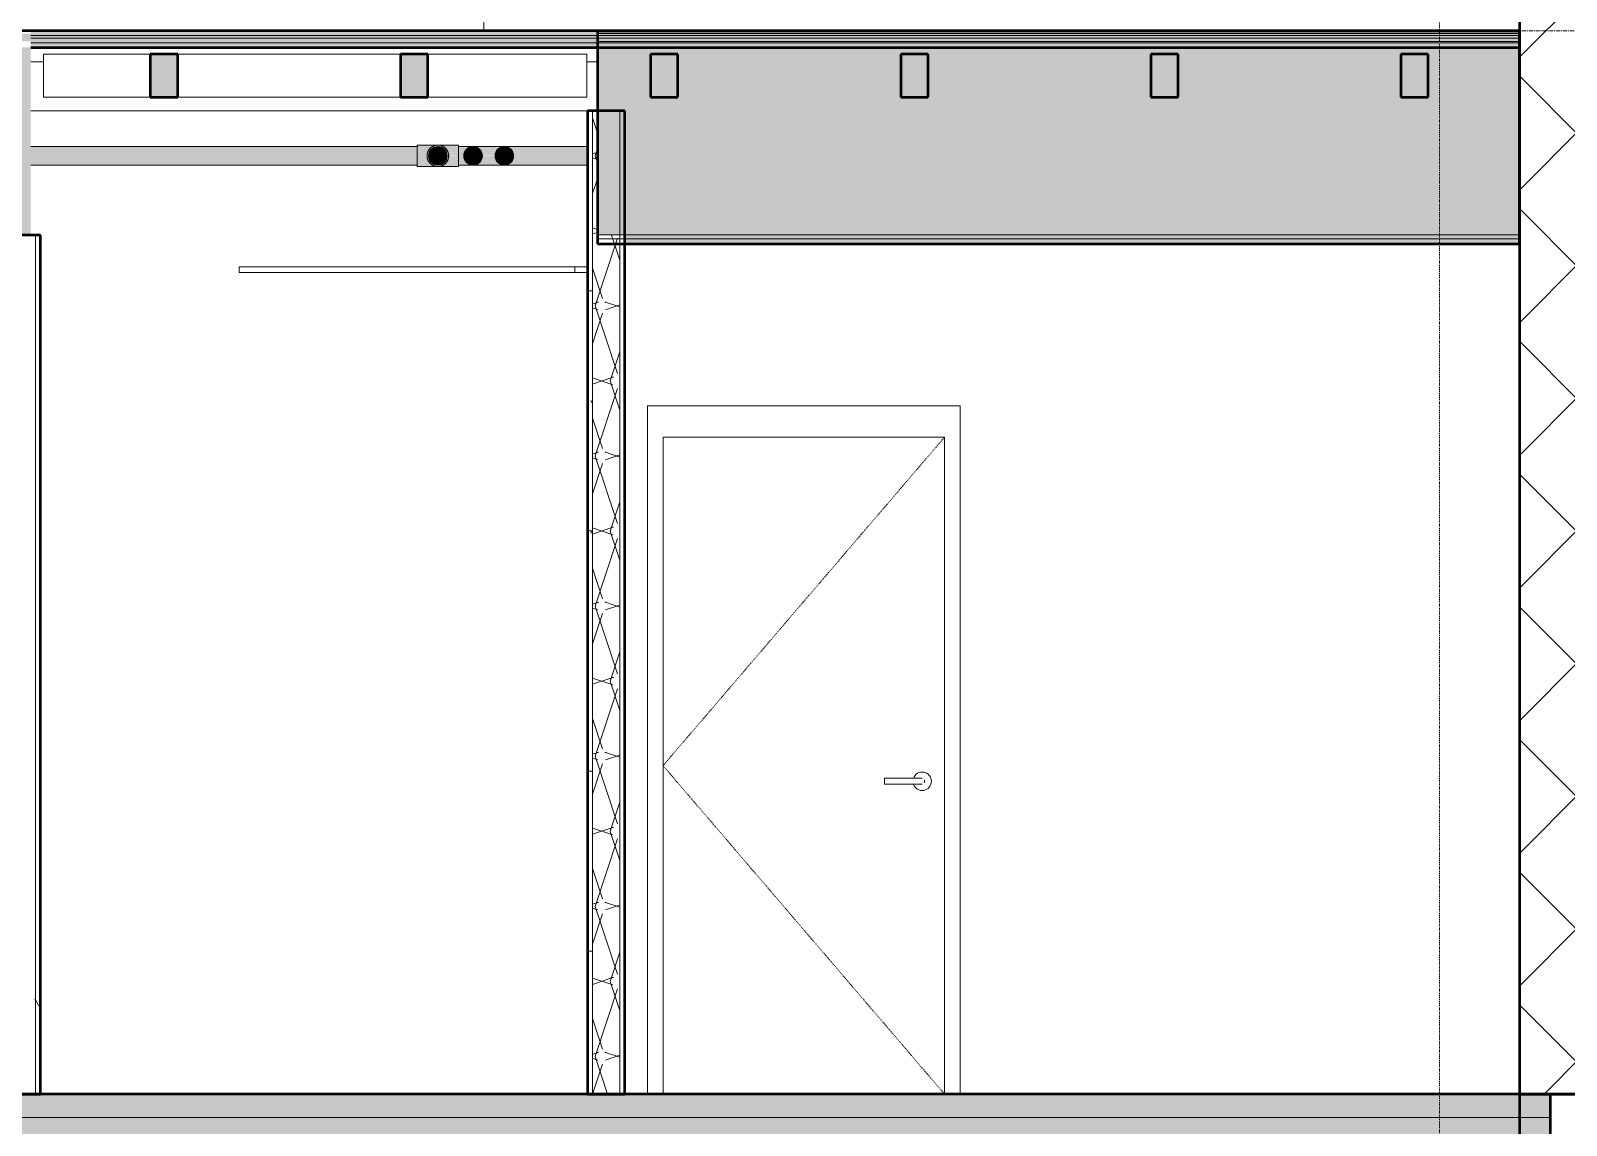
# Model space of a CAD drawing. Header units: inches. Extents: x 9661 to 16493, y -360 to 681.
# Drawn here: x 11646.7 to 11843.2, y -4 to 136 of the extents above; entities that cross this region are included whole.
import ezdxf

# ---------------------------------------------------------------- set-up
doc = ezdxf.new("R2010")
doc.units = ezdxf.units.IN
doc.header["$MEASUREMENT"] = 0
for name, pattern in [('Dash 1_16_', [0.125, 0.0625, -0.0625]), ('Dash Dot 3_16_', [0.3125, 0.1875, -0.0625, 0, -0.0625]), ('Grid Line 1_2_', [0.875, 0.5, -0.125, 0.125, -0.125])]:
    doc.linetypes.add(name, pattern=pattern)
for name, color, linetype, lineweight in [('0-1', 7, 'Continuous', 5), ('0-2', 135, 'Continuous', 9), ('A-ANNO-SYMB-1', 150, 'Dash Dot 3_16_', 9), ('A-CLNG-1', 55, 'Continuous', 13), ('A-DOOR-1', 7, 'Dash 1_16_', 9), ('A-DOOR-2', 7, 'Continuous', 9), ('A-DOOR-FRAM-1', 7, 'Continuous', 9), ('A-FLOR-3', 55, 'Continuous', 13), ('A-FLOR-4', 8, 'Continuous', 5), ('A-FLOR-5', 251, 'Continuous', 5), ('A-FLOR-9', 192, 'Continuous', 50), ('A-FLOR-LEVL-1', 51, 'Grid Line 1_2_', 9), ('A-FLOR-MCUT', 51, 'Continuous', 13), ('A-FLOR-PATT-2', 8, 'Continuous', 9), ('A-WALL-1', 10, 'Continuous', 13), ('A-WALL-2', 55, 'Continuous', 13), ('A-WALL-3', 250, 'Continuous', 50), ('A-WALL-PATT-1', 7, 'Continuous', 9), ('A-WALL-PATT-2', 53, 'Continuous', 9), ('A-WALL-PATT-4', 252, 'Continuous', 9), ('I-WALL-1', 55, 'Continuous', 13), ('I-WALL-2', 250, 'Continuous', 50), ('P-PIPE-1', 252, 'Continuous', 9), ('P-PIPE-2', 8, 'Continuous', 5), ('P-PIPE-3', 94, 'Continuous', 9), ('P-PIPE-4', 135, 'Continuous', 9), ('S-BEAM-1', 135, 'Continuous', 9), ('S-BEAM-2', 41, 'Continuous', 9), ('S-BEAM-3', 250, 'Continuous', 50)]:
    doc.layers.add(name, color=color, linetype=linetype, lineweight=lineweight)
pattern_1 = [(0, (10995.947, 72), (30.72, 7.68), [1.267, -21.773, 1.267, -21.773, -122.88]), (0, (10995.947, 72), (30.72, 7.68), [-46.08, 1.267, -44.813, 1.267, -21.773, -53.76]), (0, (10995.947, 72), (30.72, 7.68), [-115.2, 1.267, -14.093, 1.267, -37.133]), (120, (11007.467, 75.84), (-22.011075, 22.7643), [1.267, -21.773, 1.267, -21.773, -122.88]), (120, (11007.467, 75.84), (-22.011075, 22.7643), [-46.08, 1.267, -44.813, 1.267, -21.773, -53.76]), (120, (11007.467, 75.84), (-22.011075, 22.7643), [-115.2, 1.267, -14.093, 1.267, -37.133]), (240, (11011.307, 91.2), (-8.708925, -30.4443), [1.267, -21.773, 1.267, -21.773, -122.88]), (240, (11011.307, 91.2), (-8.708925, -30.4443), [-46.08, 1.267, -44.813, 1.267, -21.773, -53.76]), (240, (11011.307, 91.2), (-8.708925, -30.4443), [-115.2, 1.267, -14.093, 1.267, -37.133])]
pattern_2 = [(161.57, (10996.427, 72.48), (-3.8399538, -1.54e-05), [0, -27.322, 3.034, 0]), (18.43, (10995.467, 72.48), (-3.8399538, 1.54e-05), [0, -27.322, 3.034, 0]), (108.43, (10996.427, 72.48), (1.919622, -9.6005246), [9.106, -21.25]), (71.57, (10995.467, 72.48), (1.919622, 9.6005246), [9.106, -21.25])]
pattern_3 = [(45, (10995.947, 72), (-8.48528, 8.48528), []), (135, (10995.947, 72), (-8.48528, -8.48528), [])]
pattern_4 = [(0, (10995.947, 72), (15.36, 3.84), [1.267, -10.253, 1.267, -10.253, -61.44]), (0, (10995.947, 72), (15.36, 3.84), [-23.04, 1.267, -21.773, 1.267, -10.253, -26.88]), (0, (10995.947, 72), (15.36, 3.84), [-57.6, 1.267, -6.413, 1.267, -17.933]), (120, (11001.707, 73.92), (-11.005538, 11.38215), [1.267, -10.253, 1.267, -10.253, -61.44]), (120, (11001.707, 73.92), (-11.005538, 11.38215), [-23.04, 1.267, -21.773, 1.267, -10.253, -26.88]), (120, (11001.707, 73.92), (-11.005538, 11.38215), [-57.6, 1.267, -6.413, 1.267, -17.933]), (240, (11003.627, 81.6), (-4.354462, -15.22215), [1.267, -10.253, 1.267, -10.253, -61.44]), (240, (11003.627, 81.6), (-4.354462, -15.22215), [-23.04, 1.267, -21.773, 1.267, -10.253, -26.88]), (240, (11003.627, 81.6), (-4.354462, -15.22215), [-57.6, 1.267, -6.413, 1.267, -17.933])]
pattern_5 = [(0, (10995.947, 72), (0, 4.798), []), (315, (10995.947, 72), (4.798427, 0), [6.786, -6.786]), (45, (10995.947, 72), (4.798427, 0), [6.786, -6.786])]

# ---------------------------------------------------------------- blocks, each defined once
blk = doc.blocks.new('HOLLOW METAL - STAIR DOOR-2125836-BUILDING SECTION - EAST_WEST - LOOKING NORTH')
at = {"layer": 'A-DOOR-1'}
for p, q in [((11763.64, 84), (11727.64, 42)), ((11727.64, 42), (11763.64, 0))]:
    blk.add_line(p, q, dxfattribs=at)
at = {"layer": 'A-DOOR-2'}
for p, q in [((11763.64, 84), (11727.64, 84)), ((11727.64, 84), (11727.64, 0)), ((11763.64, 0), (11763.64, 84)), ((11760.1, 40.39), (11755.96, 40.39)), ((11755.96, 40), (11755.96, 40.39)), ((11755.96, 39.61), (11755.96, 40)), ((11755.96, 39.61), (11760.1, 39.61))]:
    blk.add_line(p, q, dxfattribs=at)
at = {"layer": 'A-DOOR-2', "flags": 128}
for points in [[(11760.69, 40.39), (11760.69, 40.39), (11760.68, 40.39), (11760.68, 40.39), (11760.68, 40.39), (11760.67, 40.39), (11760.67, 40.39), (11760.66, 40.39), (11760.66, 40.39), (11760.65, 40.39), (11760.64, 40.39), (11760.63, 40.39), (11760.62, 40.39), (11760.61, 40.39), (11760.6, 40.39), (11760.58, 40.39), (11760.57, 40.39), (11760.55, 40.39), (11760.54, 40.39), (11760.52, 40.39), (11760.51, 40.39), (11760.49, 40.39), (11760.47, 40.39), (11760.45, 40.39), (11760.43, 40.39), (11760.41, 40.39), (11760.39, 40.39), (11760.37, 40.39), (11760.35, 40.39), (11760.33, 40.39), (11760.31, 40.39), (11760.29, 40.39), (11760.27, 40.39), (11760.24, 40.39), (11760.22, 40.39), (11760.2, 40.39), (11760.17, 40.39), (11760.15, 40.39), (11760.13, 40.39), (11760.1, 40.39), (11760.1, 40.39)], [(11760.1, 39.61), (11760.12, 39.61), (11760.14, 39.61), (11760.17, 39.61), (11760.19, 39.61), (11760.21, 39.61), (11760.24, 39.61), (11760.26, 39.61), (11760.28, 39.61), (11760.3, 39.61), (11760.33, 39.61), (11760.35, 39.61), (11760.37, 39.61), (11760.39, 39.61), (11760.41, 39.61), (11760.43, 39.61), (11760.45, 39.61), (11760.47, 39.61), (11760.49, 39.61), (11760.5, 39.61), (11760.52, 39.61), (11760.54, 39.61), (11760.55, 39.61), (11760.57, 39.61), (11760.58, 39.61), (11760.59, 39.61), (11760.61, 39.61), (11760.62, 39.61), (11760.63, 39.61), (11760.64, 39.61), (11760.65, 39.61), (11760.65, 39.61), (11760.66, 39.61), (11760.67, 39.61), (11760.67, 39.61), (11760.68, 39.61), (11760.68, 39.61), (11760.68, 39.61), (11760.69, 39.61), (11760.69, 39.61)]]:
    blk.add_lwpolyline(points, dxfattribs=at)
at = {"layer": 'A-DOOR-2'}
for centre, radius, start, end in [((11760.78, 40), 1.18, 0, 160.3657), ((11760.78, 40), 1.18, 199.5633, 360), ((11760.69, 40), 0.394, 75, 90), ((11760.69, 40), 0.394, 270, 285), ((11760.69, 40), 0.394, 0, 30), ((11760.69, 40), 0.394, 330, 0)]:
    blk.add_arc(centre, radius, start, end, dxfattribs=at)
at = {"layer": 'A-DOOR-FRAM-1'}
for p, q in [((11725.64, 88), (11725.64, 0)), ((11765.64, 88), (11725.64, 88)), ((11765.64, 0), (11765.64, 88)), ((11727.64, 84), (11727.64, 0)), ((11727.64, 84), (11763.64, 84)), ((11763.64, 84), (11763.64, 0))]:
    blk.add_line(p, q, dxfattribs=at)
blk = doc.blocks.new('Dimension Lumber - LVL - 3_5X5_5-V7-BUILDING SECTION - EAST_WEST - LOOKING NORTH')
at = {"layer": 'S-BEAM-1'}
for p, q in [((11648.36, 127.5), (11648.36, 133)), ((11648.36, 133), (11662.04, 133)), ((11665.54, 133), (11694.04, 133)), ((11697.54, 133), (11717.89, 133)), ((11717.89, 133), (11717.89, 127.5)), ((11648.36, 127.5), (11662.04, 127.5)), ((11665.54, 127.5), (11694.04, 127.5)), ((11697.54, 127.5), (11717.89, 127.5))]:
    blk.add_line(p, q, dxfattribs=at)
blk = doc.blocks.new('Dimension Lumber - LVL - 3_5X5_5-V8-BUILDING SECTION - EAST_WEST - LOOKING NORTH')
at = {"layer": 'S-BEAM-3'}
for p, q in [((11825.54, 133), (11822.04, 133)), ((11822.04, 133), (11822.04, 127.5)), ((11825.54, 127.5), (11825.54, 133)), ((11822.04, 127.5), (11825.54, 127.5))]:
    blk.add_line(p, q, dxfattribs=at)
blk = doc.blocks.new('Dimension Lumber - LVL - 3_5X5_5-2130250-BUILDING SECTION - EAST_WEST - LOOKING NORTH')
at = {"layer": 'S-BEAM-2'}
blk.add_hatch(color=256, dxfattribs=at).paths.add_polyline_path([(10404.74, 259.5), (10404.74, 265), (10401.24, 265), (10401.24, 259.5)], flags=0)
at = {"layer": 'S-BEAM-3'}
for p, q in [((10404.74, 265), (10401.24, 265)), ((10401.24, 265), (10401.24, 259.5)), ((10404.74, 259.5), (10404.74, 265)), ((10401.24, 259.5), (10404.74, 259.5))]:
    blk.add_line(p, q, dxfattribs=at)
blk = doc.blocks.new('Dimension Lumber - LVL - 3_5X5_5-2130251-BUILDING SECTION - EAST_WEST - LOOKING NORTH')
at = {"layer": 'S-BEAM-2'}
blk.add_hatch(color=256, dxfattribs=at).paths.add_polyline_path([(10436.67, 259.5), (10436.74, 259.5), (10436.74, 265), (10433.24, 265), (10433.24, 259.5)], flags=0)
at = {"layer": 'S-BEAM-3'}
for p, q in [((10436.74, 265), (10433.24, 265)), ((10433.24, 265), (10433.24, 259.5)), ((10436.74, 259.5), (10436.74, 265)), ((10433.24, 259.5), (10436.74, 259.5))]:
    blk.add_line(p, q, dxfattribs=at)
blk = doc.blocks.new('Tee - PVC - Sch 40 - Standard-2080492-BUILDING SECTION - EAST_WEST - LOOKING NORTH')
at = {"layer": 'P-PIPE-1'}
h = blk.add_hatch(color=256, dxfattribs=at)
h.paths.add_polyline_path([(11700.36, 120), (11701.45, 120), (11701.45, 121.38), (11699.14, 121.33), (11699.29, 121.3), (11699.67, 121.08), (11699.84, 120.93), (11700.02, 120.69), (11700.17, 120.31), (11700.2, 120)], flags=0)
h.paths.add_polyline_path([(11696.2, 120), (11697.45, 120), (11697.55, 120.47), (11697.68, 120.74), (11697.89, 121), (11698.13, 121.18), (11698.15, 121.2), (11698.6, 121.36), (11698.37, 121.38), (11696.2, 121.36), (11696.2, 120.11)], flags=0)
h = blk.add_hatch(color=256, dxfattribs=at)
h.paths.add_polyline_path([(11701.45, 118.63), (11701.45, 120), (11700.2, 119.99), (11700.11, 119.52), (11699.98, 119.26), (11699.77, 119), (11699.53, 118.82), (11699.51, 118.8), (11699.06, 118.64), (11699.29, 118.63), (11700.16, 118.63)], flags=0)
h.paths.add_polyline_path([(11698.6, 118.63), (11698.5, 118.67), (11698.37, 118.7), (11697.99, 118.92), (11697.82, 119.07), (11697.64, 119.31), (11697.49, 119.69), (11697.45, 120), (11696.2, 120), (11696.2, 118.63), (11698.5, 118.63)], flags=0)
h = blk.add_hatch(color=256, dxfattribs=at)
h.paths.add_polyline_path([(11698.83, 118.63), (11699.29, 118.71), (11699.57, 118.85), (11699.9, 119.16), (11700.06, 119.41), (11700.16, 119.7), (11700.19, 120.11), (11700.11, 120.46), (11699.98, 120.74), (11699.67, 121.07), (11699.42, 121.23), (11699.19, 121.33), (11698.83, 121.38), (11698.37, 121.29), (11698.08, 121.15), (11697.75, 120.84), (11697.6, 120.59), (11697.49, 120.31), (11697.47, 119.91), (11697.55, 119.53), (11697.68, 119.26), (11697.99, 118.93), (11698.24, 118.77), (11698.5, 118.67)], flags=0)
h.paths.add_polyline_path([(11698.83, 118.81), (11698.5, 118.86), (11698.24, 118.97), (11697.99, 119.16), (11697.8, 119.41), (11697.68, 119.69), (11697.66, 120.11), (11697.69, 120.33), (11697.8, 120.59), (11697.99, 120.84), (11698.24, 121.03), (11698.58, 121.15), (11698.92, 121.18), (11699.14, 121.15), (11699.42, 121.03), (11699.67, 120.84), (11699.86, 120.59), (11699.98, 120.29), (11700.01, 119.95), (11699.94, 119.62), (11699.79, 119.31), (11699.67, 119.16), (11699.42, 118.97), (11699.12, 118.85)], flags=0)
at = {"layer": 'P-PIPE-4'}
for p, q in [((11701.45, 121.38), (11696.2, 121.38)), ((11696.2, 120), (11696.2, 121.38)), ((11696.2, 118.63), (11696.2, 120)), ((11701.45, 121.38), (11701.45, 120)), ((11701.45, 120), (11701.45, 118.63)), ((11696.2, 118.63), (11701.45, 118.63))]:
    blk.add_line(p, q, dxfattribs=at)
for start, end in [(0, 180), (180, 0)]:
    blk.add_arc((11698.83, 120), 1.38, start, end, dxfattribs=at)
for points in [[(11697.45, 120), (11697.46, 120.06), (11697.46, 120.17), (11697.48, 120.27), (11697.49, 120.32)], [(11697.49, 119.68), (11697.48, 119.73), (11697.46, 119.83), (11697.46, 119.94), (11697.45, 120)], [(11697.54, 120.47), (11697.55, 120.5), (11697.57, 120.55), (11697.59, 120.59), (11697.6, 120.61)], [(11700.06, 120.61), (11700.07, 120.59), (11700.09, 120.55), (11700.11, 120.5), (11700.12, 120.47)], [(11700.17, 120.32), (11700.18, 120.27), (11700.2, 120.17), (11700.2, 120.06), (11700.2, 120)], [(11700.2, 120), (11700.2, 119.94), (11700.2, 119.83), (11700.18, 119.73), (11700.17, 119.68)], [(11697.6, 119.39), (11697.59, 119.41), (11697.57, 119.45), (11697.55, 119.5), (11697.54, 119.53)]]:
    blk.add_open_spline(points, degree=3, dxfattribs=at)
for points, knots in [([(11697.68, 120.75), (11697.69, 120.77), (11697.71, 120.8), (11697.75, 120.86), (11697.79, 120.9), (11697.81, 120.93), (11697.82, 120.93)], [0.3170585, 0.3170585, 0.3170585, 0.3170585, 0.34375, 0.375, 0.40625, 0.4209284, 0.4209284, 0.4209284, 0.4209284]), ([(11697.89, 121), (11697.89, 121.01), (11697.91, 121.02), (11697.94, 121.05), (11697.99, 121.09), (11698.06, 121.14), (11698.15, 121.2), (11698.26, 121.25), (11698.36, 121.29), (11698.42, 121.31), (11698.44, 121.32)], [0.4670243, 0.4670243, 0.4670243, 0.4670243, 0.46875, 0.5, 0.53125, 0.5625, 0.625, 0.6875, 0.75, 0.7881189, 0.7881189, 0.7881189, 0.7881189]), ([(11698.51, 121.34), (11698.54, 121.34), (11698.65, 121.37), (11698.75, 121.38), (11698.83, 121.38)], [0.8286801, 0.8286801, 0.8286801, 0.8286801, 0.875, 1, 1, 1, 1]), ([(11698.83, 121.38), (11698.91, 121.38), (11699.01, 121.37), (11699.12, 121.34), (11699.15, 121.34)], [0, 0, 0, 0, 0.125, 0.1713199, 0.1713199, 0.1713199, 0.1713199]), ([(11699.22, 121.32), (11699.24, 121.31), (11699.3, 121.29), (11699.4, 121.25), (11699.51, 121.2), (11699.6, 121.14), (11699.67, 121.09), (11699.72, 121.05), (11699.75, 121.02), (11699.77, 121.01), (11699.77, 121)], [0.2118811, 0.2118811, 0.2118811, 0.2118811, 0.25, 0.3125, 0.375, 0.4375, 0.46875, 0.5, 0.53125, 0.5329757, 0.5329757, 0.5329757, 0.5329757]), ([(11699.84, 120.93), (11699.85, 120.93), (11699.87, 120.9), (11699.9, 120.86), (11699.94, 120.8), (11699.97, 120.77), (11699.98, 120.75)], [0.5790716, 0.5790716, 0.5790716, 0.5790716, 0.59375, 0.625, 0.65625, 0.6829415, 0.6829415, 0.6829415, 0.6829415]), ([(11697.82, 119.07), (11697.81, 119.07), (11697.79, 119.1), (11697.75, 119.14), (11697.71, 119.2), (11697.69, 119.23), (11697.68, 119.25)], [0.5790716, 0.5790716, 0.5790716, 0.5790716, 0.59375, 0.625, 0.65625, 0.6829415, 0.6829415, 0.6829415, 0.6829415]), ([(11698.44, 118.68), (11698.42, 118.69), (11698.36, 118.71), (11698.26, 118.75), (11698.15, 118.8), (11698.06, 118.86), (11697.99, 118.91), (11697.94, 118.95), (11697.91, 118.98), (11697.89, 118.99), (11697.89, 119)], [0.2118811, 0.2118811, 0.2118811, 0.2118811, 0.25, 0.3125, 0.375, 0.4375, 0.46875, 0.5, 0.53125, 0.5329757, 0.5329757, 0.5329757, 0.5329757]), ([(11698.83, 118.63), (11698.75, 118.63), (11698.65, 118.63), (11698.54, 118.66), (11698.51, 118.66)], [0, 0, 0, 0, 0.125, 0.1713199, 0.1713199, 0.1713199, 0.1713199]), ([(11699.15, 118.66), (11699.12, 118.66), (11699.01, 118.63), (11698.91, 118.63), (11698.83, 118.63)], [0.8286801, 0.8286801, 0.8286801, 0.8286801, 0.875, 1, 1, 1, 1]), ([(11699.77, 119), (11699.77, 118.99), (11699.75, 118.98), (11699.72, 118.95), (11699.67, 118.91), (11699.6, 118.86), (11699.51, 118.8), (11699.4, 118.75), (11699.3, 118.71), (11699.24, 118.69), (11699.22, 118.68)], [0.4670243, 0.4670243, 0.4670243, 0.4670243, 0.46875, 0.5, 0.53125, 0.5625, 0.625, 0.6875, 0.75, 0.7881189, 0.7881189, 0.7881189, 0.7881189]), ([(11699.98, 119.25), (11699.97, 119.23), (11699.94, 119.2), (11699.9, 119.14), (11699.87, 119.1), (11699.85, 119.07), (11699.84, 119.07)], [0.3170585, 0.3170585, 0.3170585, 0.3170585, 0.34375, 0.375, 0.40625, 0.4209284, 0.4209284, 0.4209284, 0.4209284]), ([(11700.13, 119.57), (11700.13, 119.55), (11700.12, 119.51), (11700.09, 119.45), (11700.07, 119.41), (11700.06, 119.39)], [0.17075319, 0.17075319, 0.17075319, 0.17075319, 0.1875, 0.21875, 0.25, 0.25, 0.25, 0.25])]:
    blk.add_open_spline(points, degree=3, knots=knots, dxfattribs=at)
blk = doc.blocks.new('CTR - 1st Phase - Common Walls_rvt-1-BUILDING SECTION - EAST_WEST - LOOKING NORTH')
at = {"layer": 'A-WALL-PATT-1'}
h = blk.add_hatch(dxfattribs=at)
h.set_pattern_fill('FP_1', color=256, style=0, pattern_type=2)
h.set_pattern_definition(pattern_1)
h.paths.add_polyline_path([(11717.99, 0), (11718.61, 0), (11718.61, 125.75), (11717.99, 125.75), (11717.99, 31.19)], flags=0)
h = blk.add_hatch(dxfattribs=at)
h.set_pattern_fill('FP_1', color=256, style=0, pattern_type=2)
h.set_pattern_definition(pattern_1)
h.paths.add_polyline_path([(11647.36, 0), (11647.36, 109.87), (11646.74, 109.87), (11646.74, 0)], flags=0)
h = blk.add_hatch(dxfattribs=at)
h.set_pattern_fill('FP_1', color=256, style=0, pattern_type=2)
h.set_pattern_definition(pattern_1)
h.paths.add_polyline_path([(11647.99, 0), (11647.99, 109.87), (11647.36, 109.87), (11647.36, 0)], flags=0)
at = {"layer": 'A-WALL-PATT-2'}
h = blk.add_hatch(dxfattribs=at)
h.set_pattern_fill('FP_4', color=256, style=0, pattern_type=2)
h.set_pattern_definition(pattern_2)
h.paths.add_polyline_path([(11722.11, 0), (11722.11, 109.87), (11719.24, 109.87), (11719.24, 125.75), (11718.61, 125.75), (11718.61, 0)], flags=0)
at = {"layer": 'P-PIPE-1'}
for points in [[(11698.83, 118.81), (11699.14, 118.85), (11699.43, 118.98), (11699.67, 119.17), (11699.89, 119.49), (11699.98, 119.7), (11700, 120.11), (11699.98, 120.31), (11699.85, 120.6), (11699.67, 120.84), (11699.41, 121.03), (11699.09, 121.15), (11698.83, 121.19), (11698.5, 121.14), (11698.23, 121.03), (11697.99, 120.84), (11697.77, 120.51), (11697.68, 120.31), (11697.65, 119.92), (11697.7, 119.64), (11697.85, 119.34), (11697.99, 119.16), (11698.24, 118.97), (11698.52, 118.85), (11698.74, 118.82)], [(11703.33, 118.81), (11703.64, 118.85), (11703.92, 118.97), (11704.17, 119.16), (11704.36, 119.41), (11704.48, 119.69), (11704.5, 120.11), (11704.45, 120.36), (11704.36, 120.59), (11704.17, 120.84), (11703.92, 121.03), (11703.64, 121.15), (11703.33, 121.19), (11703.01, 121.14), (11702.73, 121.02), (11702.49, 120.83), (11702.3, 120.59), (11702.17, 120.22), (11702.14, 120), (11702.18, 119.69), (11702.3, 119.4), (11702.5, 119.16), (11702.74, 118.97), (11703.03, 118.85)], [(11707.33, 118.81), (11707.64, 118.85), (11707.92, 118.97), (11708.17, 119.16), (11708.36, 119.41), (11708.48, 119.69), (11708.51, 120.05), (11708.48, 120.31), (11708.34, 120.62), (11708.17, 120.84), (11707.92, 121.03), (11707.64, 121.15), (11707.33, 121.19), (11706.99, 121.13), (11706.71, 121.01), (11706.47, 120.81), (11706.25, 120.48), (11706.18, 120.31), (11706.15, 119.97), (11706.19, 119.66), (11706.32, 119.38), (11706.52, 119.14), (11706.77, 118.96), (11707.06, 118.85)]]:
    blk.add_hatch(color=256, dxfattribs=at).paths.add_polyline_path(points, flags=0)
at = {"layer": 'P-PIPE-2'}
for points in [[(11646.74, 120), (11696.2, 120), (11696.2, 121.19), (11646.74, 121.15), (11646.74, 120.23)], [(11646.74, 118.81), (11696.2, 118.85), (11696.2, 120), (11646.74, 120), (11646.74, 118.82)]]:
    blk.add_hatch(color=256, dxfattribs=at).paths.add_polyline_path(points, flags=0)
h = blk.add_hatch(color=256, dxfattribs=at)
h.paths.add_polyline_path([(11707.33, 121.19), (11707.68, 121.13), (11707.96, 121), (11708.2, 120.8), (11708.38, 120.55), (11708.48, 120.31), (11708.52, 120), (11717.99, 120), (11717.99, 121.19), (11707.54, 121.19)], flags=0)
h.paths.add_polyline_path([(11703.33, 121.19), (11703.65, 121.14), (11703.94, 121.02), (11704.18, 120.82), (11704.37, 120.58), (11704.48, 120.31), (11704.52, 120), (11706.15, 120.03), (11706.18, 120.31), (11706.3, 120.59), (11706.49, 120.84), (11706.74, 121.03), (11707.02, 121.15), (11707.01, 121.19), (11703.43, 121.19)], flags=0)
h.paths.add_polyline_path([(11701.45, 120), (11702.14, 120), (11702.18, 120.31), (11702.3, 120.59), (11702.49, 120.84), (11702.74, 121.03), (11703.02, 121.15), (11703.01, 121.19), (11701.45, 121.15), (11701.45, 120.11)], flags=0)
h = blk.add_hatch(color=256, dxfattribs=at)
h.paths.add_polyline_path([(11707.64, 118.81), (11717.99, 118.85), (11717.99, 120), (11708.52, 120), (11708.46, 119.65), (11708.33, 119.37), (11708.13, 119.13), (11707.88, 118.95), (11707.59, 118.85), (11707.6, 118.81)], flags=0)
h.paths.add_polyline_path([(11702.49, 118.81), (11703.02, 118.85), (11702.74, 118.97), (11702.49, 119.16), (11702.3, 119.41), (11702.17, 119.82), (11702.14, 120), (11701.45, 120), (11701.45, 118.81)], flags=0)
h.paths.add_polyline_path([(11703.33, 118.81), (11707.02, 118.85), (11706.74, 118.97), (11706.49, 119.16), (11706.3, 119.41), (11706.18, 119.69), (11706.14, 120), (11704.51, 119.98), (11704.47, 119.67), (11704.35, 119.39), (11704.15, 119.15), (11703.91, 118.97), (11703.62, 118.85), (11703.43, 118.83)], flags=0)
at = {"layer": 'A-CLNG-1'}
for p, q in [((11673.39, 105.82), (11716.36, 105.82)), ((11673.39, 105.07), (11673.39, 105.82)), ((11716.36, 105.07), (11673.39, 105.07)), ((11716.36, 105.82), (11717.99, 105.82)), ((11716.36, 105.07), (11716.36, 105.82)), ((11717.99, 105.07), (11716.36, 105.07))]:
    blk.add_line(p, q, dxfattribs=at)
at = {"layer": 'A-WALL-1'}
for p, q in [((11718.61, 125.75), (11718.61, 0)), ((11722.11, 125.75), (11722.11, 0)), ((11647.36, 109.87), (11647.36, 0))]:
    blk.add_line(p, q, dxfattribs=at)
at = {"layer": 'A-WALL-2'}
blk.add_line((11717.99, 125.75), (11646.74, 125.75), dxfattribs=at)
at = {"layer": 'I-WALL-1'}
blk.add_line((11704.69, 136), (11704.69, 224), dxfattribs=at)
at = {"layer": 'I-WALL-2'}
for p, q in [((11722.74, 125.75), (11717.99, 125.75)), ((11717.99, 125.75), (11717.99, 0)), ((11722.74, 0), (11722.74, 125.75)), ((11647.99, 109.87), (11639.99, 109.87)), ((11647.99, 0), (11647.99, 109.87)), ((11639.99, 0), (11647.99, 0)), ((11717.99, 0), (11722.74, 0))]:
    blk.add_line(p, q, dxfattribs=at)
at = {"layer": 'P-PIPE-3'}
for centre, start, end in [((11698.83, 120), 0, 180), ((11698.83, 120), 180, 0), ((11703.33, 120), 0, 180), ((11703.33, 120), 180, 0), ((11707.33, 120), 0, 180), ((11707.33, 120), 180, 0)]:
    blk.add_arc(centre, 1.19, start, end, dxfattribs=at)
at = {"layer": 'P-PIPE-4'}
for p, q in [((11696.2, 121.19), (11646.74, 121.19)), ((11717.99, 121.19), (11701.45, 121.19)), ((11646.74, 118.81), (11696.2, 118.81)), ((11701.45, 118.81), (11717.99, 118.81))]:
    blk.add_line(p, q, dxfattribs=at)
at = {"layer": '0-2'}
for name, p in [('Dimension Lumber - LVL - 3_5X5_5-V7-BUILDING SECTION - EAST_WEST - LOOKING NORTH', (0, 0)), ('Dimension Lumber - LVL - 3_5X5_5-2130251-BUILDING SECTION - EAST_WEST - LOOKING NORTH', (1228.8, -132)), ('Dimension Lumber - LVL - 3_5X5_5-2130250-BUILDING SECTION - EAST_WEST - LOOKING NORTH', (1292.8, -132)), ('Dimension Lumber - LVL - 3_5X5_5-V8-BUILDING SECTION - EAST_WEST - LOOKING NORTH', (-96, 0)), ('Dimension Lumber - LVL - 3_5X5_5-V8-BUILDING SECTION - EAST_WEST - LOOKING NORTH', (-64, 0)), ('Dimension Lumber - LVL - 3_5X5_5-V8-BUILDING SECTION - EAST_WEST - LOOKING NORTH', (-32, 0)), ('Dimension Lumber - LVL - 3_5X5_5-V8-BUILDING SECTION - EAST_WEST - LOOKING NORTH', (0, 0)), ('Tee - PVC - Sch 40 - Standard-2080492-BUILDING SECTION - EAST_WEST - LOOKING NORTH', (0, 0)), ('HOLLOW METAL - STAIR DOOR-2125836-BUILDING SECTION - EAST_WEST - LOOKING NORTH', (0, 0))]:
    blk.add_blockref(name, p, dxfattribs=at)
blk = doc.blocks.new('CTR - 1st Phase -Stairs _ Elevators_rvt-1-BUILDING SECTION - EAST_WEST - LOOKING NORTH')
at = {"layer": 'A-WALL-PATT-4'}
h = blk.add_hatch(dxfattribs=at)
h.set_pattern_fill('FP_26', color=256, style=0, pattern_type=2)
h.set_pattern_definition(pattern_3)
h.paths.add_polyline_path([(11837.19, 374), (11841.31, 376), (11837.19, 376)], flags=0)
h.paths.add_polyline_path([(11845.19, 0), (11845.19, 374), (11837.19, 374), (11837.19, 0), (11841.19, 0)], flags=0)
h = blk.add_hatch(dxfattribs=at)
h.set_pattern_fill('FP_26', color=256, style=0, pattern_type=2)
h.set_pattern_definition(pattern_3)
h.paths.add_polyline_path([(11845.19, -168), (11845.19, 0), (11841.19, 0), (11841.19, -15), (11837.19, -15), (11837.19, -168)], flags=0)
at = {"layer": 'A-FLOR-3'}
for p, q in [((11646.74, 132), (11648.36, 132)), ((11717.89, 132), (11719.24, 132))]:
    blk.add_line(p, q, dxfattribs=at)
at = {"layer": 'A-WALL-3'}
for p, q in [((11837.19, 376), (11837.19, 0)), ((11845.19, 0), (11837.19, 0)), ((11837.19, 0), (11837.19, -168)), ((11837.19, 0), (11845.19, 0))]:
    blk.add_line(p, q, dxfattribs=at)

msp = doc.modelspace()

# ---------------------------------------------------------------- hatches: boundary and pattern name
at = {"layer": 'A-FLOR-4'}
h = msp.add_hatch(color=256, dxfattribs=at)
h.paths.add_polyline_path([(11649.2079, 135.0312), (11719.2394, 135.0312), (11719.2394, 135.4062), (11646.7394, 135.4062), (11646.7394, 135.0312)], flags=0)
h.paths.add_polyline_path([(10412.0394, 135.0312), (10452.0394, 135.0312), (10452.0394, 135.4062), (10379.5394, 135.4062), (10379.5394, 135.0312), (10410.7894, 135.0312)], flags=0)
at = {"layer": 'A-FLOR-5'}
h = msp.add_hatch(color=256, dxfattribs=at)
h.paths.add_polyline_path([(11806.9369, 109.375), (11837.1894, 109.375), (11837.1894, 109.875), (11722.7394, 109.875), (11722.7394, 109.375), (11806.1528, 109.375)], flags=0)
h.paths.add_polyline_path([(11333.7499, 109.375), (11641.2394, 109.3826), (11641.2394, 109.875), (11284.9144, 109.875), (11284.9144, 109.375), (11294.3176, 109.375)], flags=0)
h.paths.add_polyline_path([(10813.8292, 109.375), (10813.8644, 109.375), (10813.8644, 109.875), (10813.4894, 109.875), (10457.5394, 109.875), (10457.5394, 109.375), (10813.4894, 109.375)], flags=0)
h.paths.add_polyline_path([(10292.626, 109.375), (10376.0394, 109.3898), (10376.0394, 109.875), (10261.5894, 109.875), (10261.5894, 109.375)], flags=0)
at = {"layer": 'A-FLOR-PATT-2'}
h = msp.add_hatch(dxfattribs=at)
h.set_pattern_fill('FP_2', color=256, style=0, pattern_type=2)
h.set_pattern_definition(pattern_4)
h.paths.add_polyline_path([(11833.0019, 134.625), (11837.1894, 134.625), (11837.1894, 135.625), (11719.2394, 135.625), (11719.2394, 134.625), (11831.0019, 134.625)], flags=0)
h.paths.add_polyline_path([(11392.8982, 134.625), (11646.7394, 134.625), (11646.7394, 135.625), (11255.6394, 135.625), (11255.6394, 134.625), (11373.1821, 134.625)], flags=0)
h.paths.add_polyline_path([(10822.4894, 134.625), (10843.1394, 134.625), (10843.1394, 135.625), (10452.0394, 135.625), (10452.0394, 134.625), (10821.7394, 134.625)], flags=0)
h.paths.add_polyline_path([(10356.0894, 134.625), (10379.5394, 134.625), (10379.5394, 135.625), (10261.5894, 135.625), (10261.5894, 134.625), (10350.3394, 134.625)], flags=0)
h = msp.add_hatch(dxfattribs=at)
h.set_pattern_fill('FP_3', color=256, style=0, pattern_type=2)
h.set_pattern_definition(pattern_5)
h.paths.add_polyline_path([(11679.9894, 135.4062), (11719.2394, 135.4062), (11719.2394, 135.625), (11837.1894, 135.625), (11837.1894, 136), (11646.7394, 136), (11646.7394, 135.4062), (11679.9445, 135.4062)], flags=0)
h.paths.add_polyline_path([(10380.7894, 135.4062), (10452.0394, 135.4062), (10452.0394, 136), (10379.5394, 136), (10379.5394, 135.4062), (10380.1644, 135.4062)], flags=0)
h = msp.add_hatch(dxfattribs=at)
h.set_pattern_fill('FP_4', color=256, style=0, pattern_type=2)
h.set_pattern_definition(pattern_2)
h.paths.add_polyline_path([(11787.3644, 109.875), (11837.1894, 109.875), (11837.1894, 133.875), (11719.2394, 133.875), (11719.2394, 109.875), (11767.5046, 109.875)], flags=0)
h.paths.add_polyline_path([(11278.7894, 109.875), (11646.7394, 109.875), (11646.7394, 133.875), (11250.1394, 133.875), (11250.1394, 109.875), (11277.7894, 109.875)], flags=0)
h.paths.add_polyline_path([(10844.5994, 109.875), (10848.6394, 109.875), (10848.6394, 133.875), (10452.0394, 133.875), (10452.0394, 109.875), (10840.8467, 109.875)], flags=0)
h.paths.add_polyline_path([(10308.5114, 109.875), (10379.5394, 109.875), (10379.5394, 133.875), (10261.5894, 133.875), (10261.5894, 109.875), (10291.6783, 109.875)], flags=0)
h = msp.add_hatch(dxfattribs=at)
h.set_pattern_fill('FP_3', color=256, style=0, pattern_type=2)
h.set_pattern_definition(pattern_5)
h.paths.add_polyline_path([(11704.6894, 134.4375), (11837.1894, 134.4375), (11837.1894, 134.625), (11719.2394, 134.625), (11719.2394, 135.0312), (11646.7394, 135.0312), (11646.7394, 134.4375), (11688.6401, 134.4375)], flags=0)
h.paths.add_polyline_path([(10452.0394, 134.4375), (10452.0394, 135.0312), (10379.5394, 135.0312), (10379.5394, 134.4375), (10450.6894, 134.4375)], flags=0)
h = msp.add_hatch(dxfattribs=at)
h.set_pattern_fill('FP_3', color=256, style=0, pattern_type=2)
h.set_pattern_definition(pattern_5)
h.paths.add_polyline_path([(11717.8894, 133.8437), (11837.1894, 133.875), (11837.1894, 134.4375), (11646.7394, 134.4375), (11646.7394, 133.8437), (11708.3562, 133.8437)], flags=0)
h.paths.add_polyline_path([(10452.0394, 133.8437), (10452.0394, 134.4375), (10379.5394, 134.4375), (10379.5394, 133.8437), (10450.6894, 133.8437)], flags=0)
h = msp.add_hatch(dxfattribs=at)
h.set_pattern_fill('FP_1', color=256, style=0, pattern_type=2)
h.set_pattern_definition(pattern_1)
h.paths.add_polyline_path([(11787.3644, 108.75), (11837.1894, 108.75), (11837.1894, 109.375), (11722.7394, 109.3565), (11722.7394, 108.75), (11767.5046, 108.75)], flags=0)
h.paths.add_polyline_path([(11641.2394, 108.75), (11641.2394, 109.375), (11284.9144, 109.375), (11284.9144, 108.75), (11639.9894, 108.75)], flags=0)
h.paths.add_polyline_path([(10476.7894, 108.75), (10813.8644, 108.75), (10813.8292, 109.375), (10457.5394, 109.3655), (10457.5394, 108.75), (10470.0394, 108.75)], flags=0)
h.paths.add_polyline_path([(10293.8106, 108.75), (10376.0394, 108.7685), (10376.0394, 109.375), (10261.5894, 109.375), (10261.5894, 108.75)], flags=0)
h = msp.add_hatch(dxfattribs=at)
h.set_pattern_fill('FP_2', color=256, style=0, pattern_type=2)
h.set_pattern_definition(pattern_4)
h.paths.add_polyline_path([(11832.7358, -3), (11841.1894, -3), (11841.1894, 0), (11278.7894, 0), (11278.7894, -3), (11812.425, -3)], flags=0)
h.paths.add_polyline_path([(10261.5894, -3), (10819.9894, -3), (10819.9894, 0), (10021.5894, 0), (10021.5894, -3), (10253.5894, -3)], flags=0)
h.paths.add_polyline_path([(10012.7695, -3), (10013.5894, -2.9925), (10013.5894, 0), (10011.5894, 0), (10011.5894, -3)], flags=0)
h = msp.add_hatch(dxfattribs=at)
h.set_pattern_fill('FP_24', color=256, style=0, pattern_type=2)
h.set_pattern_definition([(50, (10995.947, 72), (27.5427, -2.4099), [2.88, -31.68]), (355, (10995.947, 72), (-5.32784, 28.8843), [2.304, -25.344]), (100.451, (10998.243, 71.8), (22.2153, 26.4739), [2.448, -26.924]), (46.184, (10995.947, 79.68), (40.9819, -6.3564), [4.32, -47.52]), (96.636, (10999.363, 79.15), (35.8907, 37.4062), [3.671, -40.386]), (351.184, (10995.947, 79.68), (35.891, 37.4062), [3.456, -38.016]), (21, (10999.787, 77.76), (22.92104, -15.46073), [2.88, -31.68]), (326, (10999.787, 77.76), (9.3435, 27.8457), [2.304, -25.344]), (71.451, (11001.697, 76.472), (32.2648, 12.3844), [2.448, -26.924]), (37.5, (10995.947, 72), (0.466855, 12.78271), [1.267, -23.77, 1.267, -24.461, -25.44]), (37.5, (10995.947, 72), (0.466855, 12.78271), [-50.765, 1.267, -24.173]), (7.5, (10995.947, 72), (10.10159, 15.14509), [1.267, -13.402, 1.267, -23.194, -9.696]), (7.5, (10995.947, 72), (10.10159, 15.14509), [-39.13, 1.267, -8.429]), (327.5, (10987.384, 72), (20.49916, -0.86578), [1.267, -8.333, 1.267, -28.685, -39.744]), (327.5, (10987.384, 72), (20.49916, -0.86578), [-39.552, 1.267, -38.477]), (317.5, (10983.544, 72), (22.39478, 3.8443), [1.267, -11.213, 1.267, -18.624, -28.224]), (317.5, (10983.544, 72), (22.39478, 3.8443), [-32.371, 1.267, -26.957])])
h.paths.add_polyline_path([(11728.0724, -15), (11841.1894, -15), (11841.1894, -3), (11832.7358, -3), (11278.7894, -3), (11278.7894, -15), (11649.2079, -15)], flags=0)
h.paths.add_polyline_path([(10801.4145, -15), (10819.9894, -15), (10819.9894, -3), (10021.5894, -3.0124), (10021.5894, -4), (10013.5894, -4), (10013.5894, -3.0006), (10011.5894, -3), (10011.5894, -15), (10781.6984, -15)], flags=0)

# ---------------------------------------------------------------- linework, layer by layer
at = {"layer": 'A-ANNO-SYMB-1'}
msp.add_line((11826.9644, 416.0757), (11826.9644, -142.7997), dxfattribs=at)
at = {"layer": 'A-FLOR-9'}
for p, q in [((11837.1894, 136), (11256.2644, 136)), ((11719.2394, 136), (11719.2394, 108.75)), ((11837.1894, 108.75), (11837.1894, 136)), ((11646.7394, 133.8437), (11837.1894, 133.8437)), ((11719.2394, 108.75), (11837.1894, 108.75)), ((11841.1894, 0), (11278.7894, 0)), ((11841.1894, -15), (11841.1894, 0))]:
    msp.add_line(p, q, dxfattribs=at)
at = {"layer": 'A-FLOR-LEVL-1'}
for p, q in [((9660.5284, 136), (12376.0591, 136)), ((9660.5284, 0), (12376.0591, 0))]:
    msp.add_line(p, q, dxfattribs=at)
at = {"layer": 'A-FLOR-MCUT'}
for p, q in [((11837.1894, 135.875), (11719.2394, 135.875)), ((11837.1894, 135.625), (11719.2394, 135.625)), ((11837.1894, 135.4062), (11646.7394, 135.4062)), ((11837.1894, 135.0312), (11646.7394, 135.0312)), ((11837.1894, 134.4375), (11646.7394, 134.4375)), ((11837.1894, 134.625), (11719.2394, 134.625)), ((11837.1894, 133.875), (11719.2394, 133.875)), ((11837.1894, 109.875), (11719.2394, 109.875)), ((11837.1894, 109.375), (11719.2394, 109.375)), ((11841.1894, -3), (11278.7894, -3))]:
    msp.add_line(p, q, dxfattribs=at)

# ---------------------------------------------------------------- block references
at = {"layer": '0-1'}
for name in ['CTR - 1st Phase - Common Walls_rvt-1-BUILDING SECTION - EAST_WEST - LOOKING NORTH', 'CTR - 1st Phase -Stairs _ Elevators_rvt-1-BUILDING SECTION - EAST_WEST - LOOKING NORTH']:
    msp.add_blockref(name, (0, 0), dxfattribs=at)

doc.saveas('drawing.dxf')
